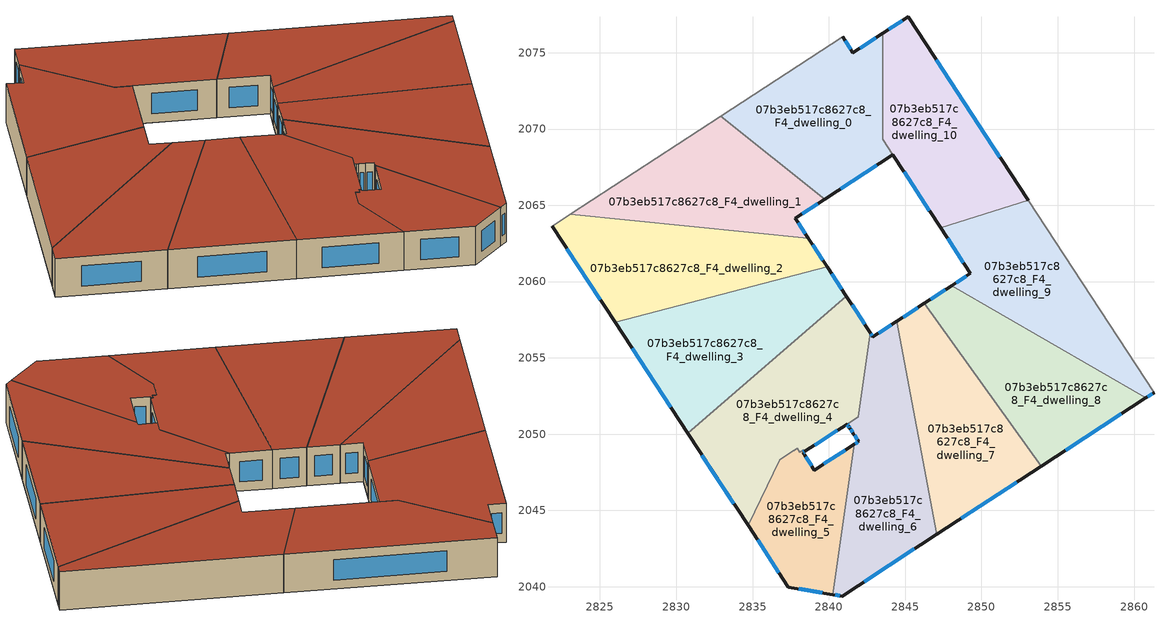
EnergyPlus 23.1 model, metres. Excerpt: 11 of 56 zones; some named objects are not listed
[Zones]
07b3eb517c8627c8_F4_dwelling_0
 floor to 07b3eb517c8627c8_F3_dwelling_0 (EU_floor_Construction): 2843.54,2076.27 2843.54,2069.32 2844.2,2068.31 2839.72,2065.4 2832.92,2070.84 2840.91,2076.03 2841.58,2074.99 z12
 wall outside (EU_wall_Construction): 2843.54,2076.27 2841.58,2074.99 2840.91,2076.03 / 2839.72,2065.4 2844.2,2068.31 z12:15
 wall to 07b3eb517c8627c8_F4_dwelling_1 (EU_wall_Construction): 2832.92,2070.84 2839.72,2065.4 z12:15
 wall adiabatic (EU_wall_Construction): 2840.91,2076.03 2832.92,2070.84 z12:15
 wall to 07b3eb517c8627c8_F4_dwelling_10 (EU_wall_Construction): 2844.2,2068.31 2843.54,2069.32 2843.54,2076.27 z12:15
 window (EU_Window_Construction): 2841.42,2075.24 2841.07,2075.79 / 2843.08,2075.97 2842.04,2075.29 / 2840.77,2066.09 2843.15,2067.63 z12.7:14.3
 roof outside (EU_roof_Construction): 2844.2,2068.31 2843.54,2069.32 2843.54,2076.27 2841.58,2074.99 2840.91,2076.03 2832.92,2070.84 2839.72,2065.4 z15
07b3eb517c8627c8_F4_dwelling_1
 floor to 07b3eb517c8627c8_F3_dwelling_1 (EU_floor_Construction): 2839.72,2065.4 2837.8,2064.16 2838.66,2062.84 2823.04,2064.41 2832.92,2070.84 z12
 wall outside (EU_wall_Construction): 2838.66,2062.84 2837.8,2064.16 2839.72,2065.4 z12:15
 wall to 07b3eb517c8627c8_F4_dwelling_2 (EU_wall_Construction): 2823.04,2064.41 2838.66,2062.84 z12:15
 wall adiabatic (EU_wall_Construction): 2832.92,2070.84 2823.04,2064.41 z12:15
 window (EU_Window_Construction): 2838.25,2064.45 2839.27,2065.11 / 2838.46,2063.15 2838,2063.85 z12.7:14.3
 roof outside (EU_roof_Construction): 2838.66,2062.84 2837.8,2064.16 2839.72,2065.4 2832.92,2070.84 2823.04,2064.41 z15
07b3eb517c8627c8_F4_dwelling_10
 floor to 07b3eb517c8627c8_F3_dwelling_10 (EU_floor_Construction): 2845.2,2077.35 2853.06,2065.33 2847.32,2063.53 2843.54,2069.32 2843.54,2076.27 z12
 wall outside (EU_wall_Construction): 2853.06,2065.33 2845.2,2077.35 2843.54,2076.27 / 2844.2,2068.31 2847.32,2063.53 z12:15
 wall to 07b3eb517c8627c8_F4_dwelling_9 (EU_wall_Construction): 2847.32,2063.53 2853.06,2065.33 z12:15
 window (EU_Window_Construction): 2844.81,2077.1 2843.93,2076.52 / 2851.21,2068.15 2847.04,2074.53 / 2844.93,2067.19 2846.59,2064.66 z12.7:14.3
 roof outside (EU_roof_Construction): 2853.06,2065.33 2845.2,2077.35 2843.54,2076.27 2843.54,2069.32 2847.32,2063.53 z15
07b3eb517c8627c8_F4_dwelling_2
 floor to 07b3eb517c8627c8_F3_dwelling_2 (EU_floor_Construction): 2838.66,2062.84 2839.88,2060.97 2825.99,2057.33 2821.85,2063.64 2823.04,2064.41 z12
 wall outside (EU_wall_Construction): 2839.88,2060.97 2838.66,2062.84 / 2821.85,2063.64 2825.99,2057.33 z12:15
 wall adiabatic (EU_wall_Construction): 2823.04,2064.41 2821.85,2063.64 z12:15
 wall to 07b3eb517c8627c8_F4_dwelling_3 (EU_wall_Construction): 2825.99,2057.33 2839.88,2060.97 z12:15
 window (EU_Window_Construction): 2839.59,2061.41 2838.95,2062.4 / 2822.83,2062.16 2825.02,2058.81 z12.7:14.3
 roof outside (EU_roof_Construction): 2839.88,2060.97 2838.66,2062.84 2823.04,2064.41 2821.85,2063.64 2825.99,2057.33 z15
07b3eb517c8627c8_F4_dwelling_3
 floor to 07b3eb517c8627c8_F3_dwelling_3 (EU_floor_Construction): 2839.88,2060.97 2841.15,2059.03 2830.75,2050.05 2825.99,2057.33 z12
 wall outside (EU_wall_Construction): 2841.15,2059.03 2839.88,2060.97 / 2825.99,2057.33 2830.75,2050.05 z12:15
 wall to 07b3eb517c8627c8_F4_dwelling_4 (EU_wall_Construction): 2830.75,2050.05 2841.15,2059.03 z12:15
 window (EU_Window_Construction): 2840.85,2059.49 2840.18,2060.52 / 2827.11,2055.62 2829.63,2051.76 z12.7:14.3
 roof outside (EU_roof_Construction): 2841.15,2059.03 2839.88,2060.97 2825.99,2057.33 2830.75,2050.05 z15
07b3eb517c8627c8_F4_dwelling_4
 floor to 07b3eb517c8627c8_F3_dwelling_4 (EU_floor_Construction): 2841.15,2059.03 2842.72,2056.63 2841.94,2051.14 2838.43,2048.87 2838.35,2049 2838.1,2048.83 2837.93,2049.08 2837.68,2048.92 2836.78,2048.33 2834.7,2044.02 2830.75,2050.05 z12
 wall outside (EU_wall_Construction): 2830.75,2050.05 2834.7,2044.02 / 2842.72,2056.63 2841.15,2059.03 / 2838.43,2048.87 2841.19,2050.66 z12:15
 wall to 07b3eb517c8627c8_F4_dwelling_5 (EU_wall_Construction): 2837.69,2048.92 2837.93,2049.08 2838.1,2048.83 2838.35,2049 2838.43,2048.87 / 2834.7,2044.02 2836.78,2048.33 2837.68,2048.92 z12:15
 wall to 07b3eb517c8627c8_F4_dwelling_6 (EU_wall_Construction): 2841.94,2051.15 2842.72,2056.63 / 2841.19,2050.66 2841.94,2051.14 z12:15
 window (EU_Window_Construction): 2831.68,2048.63 2833.77,2045.43 / 2842.35,2057.2 2841.52,2058.47 / 2839.08,2049.29 2840.55,2050.24 z12.7:14.3
 roof outside (EU_roof_Construction): 2838.43,2048.87 2841.94,2051.14 2842.72,2056.63 2841.15,2059.03 2830.75,2050.05 2834.7,2044.02 2836.78,2048.33 2837.68,2048.92 2837.93,2049.08 2838.1,2048.83 2838.35,2049 z15
07b3eb517c8627c8_F4_dwelling_5
 floor to 07b3eb517c8627c8_F3_dwelling_5 (EU_floor_Construction): 2841.68,2049.35 2840.27,2039.48 2837.35,2039.97 2834.7,2044.02 2836.78,2048.33 2837.69,2048.92 2837.93,2049.08 2838.1,2048.83 2838.35,2049 2838.43,2048.87 2838.31,2048.79 2839.05,2047.65 z12
 wall outside (EU_wall_Construction): 2841.68,2049.35 2839.05,2047.65 2838.31,2048.79 2838.43,2048.87 / 2834.7,2044.02 2837.35,2039.97 2840.27,2039.48 z12:15
 wall to 07b3eb517c8627c8_F4_dwelling_6 (EU_wall_Construction): 2840.27,2039.48 2841.68,2049.35 z12:15
 window (EU_Window_Construction): 2838.88,2047.91 2838.48,2048.52 / 2841.06,2048.95 2839.67,2048.05 / 2838.04,2039.86 2839.58,2039.6 / 2835.32,2043.07 2836.73,2040.92 / 2838.34,2048.81 2838.4,2048.85 z12.7:14.3
 roof outside (EU_roof_Construction): 2840.27,2039.48 2841.68,2049.35 2839.05,2047.65 2838.31,2048.79 2838.43,2048.87 2838.35,2049 2838.1,2048.83 2837.93,2049.08 2837.69,2048.92 2836.78,2048.33 2834.7,2044.02 2837.35,2039.97 z15
07b3eb517c8627c8_F4_dwelling_6
 floor to 07b3eb517c8627c8_F3_dwelling_6 (EU_floor_Construction): 2844.46,2057.4 2847.06,2043.43 2840.87,2039.38 2840.27,2039.48 2841.68,2049.35 2841.95,2049.52 2841.61,2050.04 2841.37,2050.4 2841.28,2050.54 2841.19,2050.66 2841.94,2051.14 2842.72,2056.63 2842.89,2056.38 z12
 wall outside (EU_wall_Construction): 2841.19,2050.66 2841.28,2050.54 2841.37,2050.4 2841.61,2050.04 2841.95,2049.52 2841.68,2049.35 / 2844.46,2057.4 2842.89,2056.38 2842.72,2056.63 / 2840.27,2039.48 2840.87,2039.38 2847.06,2043.43 z12:15
 wall to 07b3eb517c8627c8_F4_dwelling_7 (EU_wall_Construction): 2847.06,2043.43 2844.46,2057.4 z12:15
 window (EU_Window_Construction): 2841.89,2049.48 2841.74,2049.39 / 2841.69,2049.92 2841.87,2049.64 / 2841.43,2050.31 2841.55,2050.12 / 2841.3,2050.5 2841.35,2050.43 / 2841.21,2050.63 2841.26,2050.57 / 2842.85,2056.44 2842.76,2056.57 / 2844.09,2057.16 2843.26,2056.62 / 2842.32,2040.33 2845.61,2042.48 / 2840.41,2039.46 2840.73,2039.41 z12.7:14.3
 roof outside (EU_roof_Construction): 2847.06,2043.43 2844.46,2057.4 2842.89,2056.38 2842.72,2056.63 2841.94,2051.14 2841.19,2050.66 2841.28,2050.54 2841.37,2050.4 2841.61,2050.04 2841.95,2049.52 2841.68,2049.35 2840.27,2039.48 2840.87,2039.38 z15
07b3eb517c8627c8_F4_dwelling_7
 floor to 07b3eb517c8627c8_F3_dwelling_7 (EU_floor_Construction): 2846.25,2058.57 2853.92,2047.9 2847.06,2043.43 2844.46,2057.4 z12
 wall outside (EU_wall_Construction): 2846.25,2058.57 2844.46,2057.4 / 2847.06,2043.43 2853.92,2047.9 z12:15
 wall to 07b3eb517c8627c8_F4_dwelling_8 (EU_wall_Construction): 2853.92,2047.9 2846.25,2058.57 z12:15
 window (EU_Window_Construction): 2845.83,2058.3 2844.88,2057.68 / 2848.67,2044.48 2852.31,2046.85 z12.7:14.3
 roof outside (EU_roof_Construction): 2853.92,2047.9 2846.25,2058.57 2844.46,2057.4 2847.06,2043.43 z15
07b3eb517c8627c8_F4_dwelling_8
 floor to 07b3eb517c8627c8_F3_dwelling_8 (EU_floor_Construction): 2860.78,2052.38 2853.92,2047.9 2846.25,2058.57 2848.05,2059.74 z12
 wall outside (EU_wall_Construction): 2848.05,2059.74 2846.25,2058.57 / 2853.92,2047.9 2860.78,2052.38 z12:15
 wall to 07b3eb517c8627c8_F4_dwelling_9 (EU_wall_Construction): 2860.78,2052.38 2848.05,2059.74 z12:15
 window (EU_Window_Construction): 2847.63,2059.46 2846.68,2058.84 / 2855.53,2048.95 2859.16,2051.32 z12.7:14.3
 roof outside (EU_roof_Construction): 2860.78,2052.38 2848.05,2059.74 2846.25,2058.57 2853.92,2047.9 z15
07b3eb517c8627c8_F4_dwelling_9
 floor to 07b3eb517c8627c8_F3_dwelling_9 (EU_floor_Construction): 2853.06,2065.33 2861.31,2052.72 2860.78,2052.38 2848.05,2059.74 2849.28,2060.54 2847.32,2063.53 z12
 wall outside (EU_wall_Construction): 2847.32,2063.53 2849.28,2060.54 2848.05,2059.74 / 2860.78,2052.38 2861.31,2052.72 z12:15
 wall adiabatic (EU_wall_Construction): 2861.31,2052.72 2853.06,2065.33 z12:15
 window (EU_Window_Construction): 2848.99,2060.35 2848.34,2059.93 / 2847.78,2062.83 2848.82,2061.24 / 2860.9,2052.46 2861.18,2052.64 z12.7:14.3
 roof outside (EU_roof_Construction): 2861.31,2052.72 2853.06,2065.33 2847.32,2063.53 2849.28,2060.54 2848.05,2059.74 2860.78,2052.38 z15
[Building]
EU S2 Campaign: North Axis=0; Terrain=City; Solar Distribution=FullExterior
[Site:Location]
Budapest.Ferenc.Liszt.Intl.AP: Latitude=47.437; Longitude=19.256; Time Zone=1; Elevation=185
[SizingPeriod:WeatherFileDays]
AnnualSizingPeriod: Begin Month=1; Begin Day of Month=1; End Month=12; End Day of Month=31; Day of Week for Start Day=Monday; Use Weather File Daylight Saving Period=No; Use Weather File Rain and Snow Indicators=No
[MATERIAL]
EU_InternalMass_Material: Roughness=MediumRough; Thickness=0.1; Conductivity=1; Density=1800; Specific Heat=900; Thermal Absorptance=0.9; Solar Absorptance=0.7; Visible Absorptance=0.7
[MATERIAL:NOMASS] Roughness=MediumRough; Thermal Absorptance=0.9; Solar Absorptance=0.7; Visible Absorptance=0.7
Name | Thermal Resistance
EU_wall_NoMass | 0.832559
EU_roof_NoMass | 1.39638
EU_floor_NoMass | 0.872794
[WINDOWMATERIAL:SIMPLEGLAZINGSYSTEM]
EU_Window_SimpleGlazing: UFactor=2.79869; Solar Heat Gain Coefficient=0.75; Visible Transmittance=0.75
[CONSTRUCTION]
EU_wall_Construction: EU_wall_NoMass
EU_roof_Construction: EU_roof_NoMass
EU_floor_Construction: EU_floor_NoMass
EU_Window_Construction: EU_Window_SimpleGlazing
EU_InternalMass_Construction: EU_InternalMass_Material
[ZONE] Type=1; Multiplier=1; Ceiling Height=autocalculate; Floor Area=autocalculate; Part of Total Floor Area=Yes
Name | Volume
07b3eb517c8627c8_F4_dwelling_0 | 204.742
07b3eb517c8627c8_F4_dwelling_1 | 203.305
07b3eb517c8627c8_F4_dwelling_10 | 201.887
07b3eb517c8627c8_F4_dwelling_2 | 220.497
07b3eb517c8627c8_F4_dwelling_3 | 225.249
07b3eb517c8627c8_F4_dwelling_4 | 234.304
07b3eb517c8627c8_F4_dwelling_5 | 131.821
07b3eb517c8627c8_F4_dwelling_6 | 204.621
07b3eb517c8627c8_F4_dwelling_7 | 203.314
07b3eb517c8627c8_F4_dwelling_8 | 203.321
07b3eb517c8627c8_F4_dwelling_9 | 203.306
[INTERNALMASS] Construction=EU_InternalMass_Construction
Name | Zone or ZoneList | Surface Area
07b3eb517c8627c8_F4_dwelling_0_EU_InternalMass | 07b3eb517c8627c8_F4_dwelling_0 | 68.2464
07b3eb517c8627c8_F4_dwelling_1_EU_InternalMass | 07b3eb517c8627c8_F4_dwelling_1 | 67.7684
07b3eb517c8627c8_F4_dwelling_2_EU_InternalMass | 07b3eb517c8627c8_F4_dwelling_2 | 73.5129
07b3eb517c8627c8_F4_dwelling_3_EU_InternalMass | 07b3eb517c8627c8_F4_dwelling_3 | 75.0767
07b3eb517c8627c8_F4_dwelling_4_EU_InternalMass | 07b3eb517c8627c8_F4_dwelling_4 | 78.0994
07b3eb517c8627c8_F4_dwelling_5_EU_InternalMass | 07b3eb517c8627c8_F4_dwelling_5 | 43.9406
07b3eb517c8627c8_F4_dwelling_6_EU_InternalMass | 07b3eb517c8627c8_F4_dwelling_6 | 68.207
07b3eb517c8627c8_F4_dwelling_7_EU_InternalMass | 07b3eb517c8627c8_F4_dwelling_7 | 67.7716
07b3eb517c8627c8_F4_dwelling_8_EU_InternalMass | 07b3eb517c8627c8_F4_dwelling_8 | 67.7737
07b3eb517c8627c8_F4_dwelling_9_EU_InternalMass | 07b3eb517c8627c8_F4_dwelling_9 | 67.769
07b3eb517c8627c8_F4_dwelling_10_EU_InternalMass | 07b3eb517c8627c8_F4_dwelling_10 | 67.2957
[OTHEREQUIPMENT] Fuel Type=Electricity; Design Level Calculation Method=Watts/Area; Power per Zone Floor Area=1; Fraction Latent=0; Fraction Radiant=0; Fraction Lost=0; Carbon Dioxide Generation Rate=0; EndUse Subcategory=EU_Step8_InternalGains
Name | Zone or ZoneList or Space or SpaceList | Schedule
EU_Step8_InternalGain_07b3eb517c8627c8_F4_dwelling_0_f000 | 07b3eb517c8627c8_F4_dwelling_0 | EU_Step8_GainSchedule_07b3eb517c8627c8_F4_dwelling_0_f000
EU_Step8_InternalGain_07b3eb517c8627c8_F4_dwelling_1_f000 | 07b3eb517c8627c8_F4_dwelling_1 | EU_Step8_GainSchedule_07b3eb517c8627c8_F4_dwelling_1_f000
EU_Step8_InternalGain_07b3eb517c8627c8_F4_dwelling_2_f000 | 07b3eb517c8627c8_F4_dwelling_2 | EU_Step8_GainSchedule_07b3eb517c8627c8_F4_dwelling_2_f000
EU_Step8_InternalGain_07b3eb517c8627c8_F4_dwelling_3_f000 | 07b3eb517c8627c8_F4_dwelling_3 | EU_Step8_GainSchedule_07b3eb517c8627c8_F4_dwelling_3_f000
EU_Step8_InternalGain_07b3eb517c8627c8_F4_dwelling_4_f000 | 07b3eb517c8627c8_F4_dwelling_4 | EU_Step8_GainSchedule_07b3eb517c8627c8_F4_dwelling_4_f000
EU_Step8_InternalGain_07b3eb517c8627c8_F4_dwelling_5_f000 | 07b3eb517c8627c8_F4_dwelling_5 | EU_Step8_GainSchedule_07b3eb517c8627c8_F4_dwelling_5_f000
EU_Step8_InternalGain_07b3eb517c8627c8_F4_dwelling_6_f000 | 07b3eb517c8627c8_F4_dwelling_6 | EU_Step8_GainSchedule_07b3eb517c8627c8_F4_dwelling_6_f000
EU_Step8_InternalGain_07b3eb517c8627c8_F4_dwelling_7_f000 | 07b3eb517c8627c8_F4_dwelling_7 | EU_Step8_GainSchedule_07b3eb517c8627c8_F4_dwelling_7_f000
EU_Step8_InternalGain_07b3eb517c8627c8_F4_dwelling_8_f000 | 07b3eb517c8627c8_F4_dwelling_8 | EU_Step8_GainSchedule_07b3eb517c8627c8_F4_dwelling_8_f000
EU_Step8_InternalGain_07b3eb517c8627c8_F4_dwelling_9_f000 | 07b3eb517c8627c8_F4_dwelling_9 | EU_Step8_GainSchedule_07b3eb517c8627c8_F4_dwelling_9_f000
EU_Step8_InternalGain_07b3eb517c8627c8_F4_dwelling_10_f000 | 07b3eb517c8627c8_F4_dwelling_10 | EU_Step8_GainSchedule_07b3eb517c8627c8_F4_dwelling_10_f000
[ZONEVENTILATION:DESIGNFLOWRATE] Schedule=EU_AlwaysOn; Design Flow Rate Calculation Method=AirChanges/Hour; Air Changes per Hour=0.475469; Ventilation Type=Natural; Fan Pressure Rise=0; Fan Total Efficiency=1; Constant Term Coefficient=1; Temperature Term Coefficient=0; Velocity Term Coefficient=0; Velocity Squared Term Coefficient=0; Minimum Indoor Temperature=-100; Maximum Indoor Temperature=100; Delta Temperature=-100; Minimum Outdoor Temperature=-100; Maximum Outdoor Temperature=100; Maximum Wind Speed=40
Name | Zone or ZoneList or Space or SpaceList
EU_ConstantAir_07b3eb517c8627c8_F4_dwelling_0 | 07b3eb517c8627c8_F4_dwelling_0
EU_ConstantAir_07b3eb517c8627c8_F4_dwelling_1 | 07b3eb517c8627c8_F4_dwelling_1
EU_ConstantAir_07b3eb517c8627c8_F4_dwelling_2 | 07b3eb517c8627c8_F4_dwelling_2
EU_ConstantAir_07b3eb517c8627c8_F4_dwelling_3 | 07b3eb517c8627c8_F4_dwelling_3
EU_ConstantAir_07b3eb517c8627c8_F4_dwelling_4 | 07b3eb517c8627c8_F4_dwelling_4
EU_ConstantAir_07b3eb517c8627c8_F4_dwelling_5 | 07b3eb517c8627c8_F4_dwelling_5
EU_ConstantAir_07b3eb517c8627c8_F4_dwelling_6 | 07b3eb517c8627c8_F4_dwelling_6
EU_ConstantAir_07b3eb517c8627c8_F4_dwelling_7 | 07b3eb517c8627c8_F4_dwelling_7
EU_ConstantAir_07b3eb517c8627c8_F4_dwelling_8 | 07b3eb517c8627c8_F4_dwelling_8
EU_ConstantAir_07b3eb517c8627c8_F4_dwelling_9 | 07b3eb517c8627c8_F4_dwelling_9
EU_ConstantAir_07b3eb517c8627c8_F4_dwelling_10 | 07b3eb517c8627c8_F4_dwelling_10
[HVACTEMPLATE:ZONE:IDEALLOADSAIRSYSTEM] System Availability Schedule=EU_AlwaysOn; Maximum Heating Supply Air Temperature=50; Minimum Cooling Supply Air Temperature=13; Maximum Heating Supply Air Humidity Ratio=0.0156; Minimum Cooling Supply Air Humidity Ratio=0.0077; Heating Limit=NoLimit; Cooling Limit=NoLimit; Heating Availability Schedule=EU_AlwaysOn; Cooling Availability Schedule=EU_CoolingOff; Dehumidification Control Type=ConstantSensibleHeatRatio; Cooling Sensible Heat Ratio=0.7; Dehumidification Setpoint=60; Humidification Control Type=None; Humidification Setpoint=30; Outdoor Air Method=None; Outdoor Air Flow Rate per Person=0.00944; Outdoor Air Flow Rate per Zone Floor Area=0; Outdoor Air Flow Rate per Zone=0; Demand Controlled Ventilation Type=None; Outdoor Air Economizer Type=NoEconomizer; Heat Recovery Type=None; Sensible Heat Recovery Effectiveness=0.7; Latent Heat Recovery Effectiveness=0.65
Name | Template Thermostat
07b3eb517c8627c8_F4_dwelling_0 | EU_HeatOnly_07b3eb517c8627c8_F4_dwelling_0
07b3eb517c8627c8_F4_dwelling_1 | EU_HeatOnly_07b3eb517c8627c8_F4_dwelling_1
07b3eb517c8627c8_F4_dwelling_2 | EU_HeatOnly_07b3eb517c8627c8_F4_dwelling_2
07b3eb517c8627c8_F4_dwelling_3 | EU_HeatOnly_07b3eb517c8627c8_F4_dwelling_3
07b3eb517c8627c8_F4_dwelling_4 | EU_HeatOnly_07b3eb517c8627c8_F4_dwelling_4
07b3eb517c8627c8_F4_dwelling_5 | EU_HeatOnly_07b3eb517c8627c8_F4_dwelling_5
07b3eb517c8627c8_F4_dwelling_6 | EU_HeatOnly_07b3eb517c8627c8_F4_dwelling_6
07b3eb517c8627c8_F4_dwelling_7 | EU_HeatOnly_07b3eb517c8627c8_F4_dwelling_7
07b3eb517c8627c8_F4_dwelling_8 | EU_HeatOnly_07b3eb517c8627c8_F4_dwelling_8
07b3eb517c8627c8_F4_dwelling_9 | EU_HeatOnly_07b3eb517c8627c8_F4_dwelling_9
07b3eb517c8627c8_F4_dwelling_10 | EU_HeatOnly_07b3eb517c8627c8_F4_dwelling_10
[SIZING:ZONE] Zone Cooling Design Supply Air Temperature Input Method=SupplyAirTemperature; Zone Cooling Design Supply Air Temperature=13; Zone Heating Design Supply Air Temperature Input Method=SupplyAirTemperature; Zone Heating Design Supply Air Temperature=50; Zone Cooling Design Supply Air Humidity Ratio=0.008; Zone Heating Design Supply Air Humidity Ratio=0.008; Cooling Design Air Flow Method=DesignDay; Cooling Design Air Flow Rate=0; Cooling Minimum Air Flow per Zone Floor Area=0.000762; Cooling Minimum Air Flow=0; Cooling Minimum Air Flow Fraction=0.2; Heating Design Air Flow Method=DesignDay; Heating Design Air Flow Rate=0; Heating Maximum Air Flow per Zone Floor Area=0.002032; Heating Maximum Air Flow=0.141576; Heating Maximum Air Flow Fraction=0.3; Account for Dedicated Outdoor Air System=No; Dedicated Outdoor Air System Control Strategy=NeutralSupplyAir; Dedicated Outdoor Air Low Setpoint Temperature for Design=autosize; Dedicated Outdoor Air High Setpoint Temperature for Design=autosize; Zone Load Sizing Method=Sensible Load Only No Latent Load; Zone Latent Cooling Design Supply Air Humidity Ratio Input Method=HumidityRatioDifference; Zone Cooling Design Supply Air Humidity Ratio Difference=0.005; Zone Latent Heating Design Supply Air Humidity Ratio Input Method=HumidityRatioDifference; Zone Humidification Design Supply Air Humidity Ratio Difference=0.005
07b3eb517c8627c8_F4_dwelling_0; 07b3eb517c8627c8_F4_dwelling_1; 07b3eb517c8627c8_F4_dwelling_2; 07b3eb517c8627c8_F4_dwelling_3; 07b3eb517c8627c8_F4_dwelling_4; 07b3eb517c8627c8_F4_dwelling_5; 07b3eb517c8627c8_F4_dwelling_6; 07b3eb517c8627c8_F4_dwelling_7; 07b3eb517c8627c8_F4_dwelling_8; 07b3eb517c8627c8_F4_dwelling_9; 07b3eb517c8627c8_F4_dwelling_10
[SCHEDULE:CONSTANT]
Name | Hourly Value
EU_AlwaysOn | 1
EU_CoolingOff | 0
[SCHEDULE:FILE] Column Number=1; Rows to Skip at Top=0; Number of Hours of Data=8760; Column Separator=Comma; Interpolate to Timestep=No; Minutes per Item=60; Adjust Schedule for Daylight Savings=Yes
Name | File
EU_Step8_GainSchedule_07b3eb517c8627c8_F4_dwelling_0_f000 | ../../schedules/07b3eb517c8627c8/07b3eb517c8627c8_F4_dwelling_0_f000_gain.csv
EU_Step8_GainSchedule_07b3eb517c8627c8_F4_dwelling_1_f000 | ../../schedules/07b3eb517c8627c8/07b3eb517c8627c8_F4_dwelling_1_f000_gain.csv
EU_Step8_GainSchedule_07b3eb517c8627c8_F4_dwelling_2_f000 | ../../schedules/07b3eb517c8627c8/07b3eb517c8627c8_F4_dwelling_2_f000_gain.csv
EU_Step8_GainSchedule_07b3eb517c8627c8_F4_dwelling_3_f000 | ../../schedules/07b3eb517c8627c8/07b3eb517c8627c8_F4_dwelling_3_f000_gain.csv
EU_Step8_GainSchedule_07b3eb517c8627c8_F4_dwelling_4_f000 | ../../schedules/07b3eb517c8627c8/07b3eb517c8627c8_F4_dwelling_4_f000_gain.csv
EU_Step8_GainSchedule_07b3eb517c8627c8_F4_dwelling_5_f000 | ../../schedules/07b3eb517c8627c8/07b3eb517c8627c8_F4_dwelling_5_f000_gain.csv
EU_Step8_GainSchedule_07b3eb517c8627c8_F4_dwelling_6_f000 | ../../schedules/07b3eb517c8627c8/07b3eb517c8627c8_F4_dwelling_6_f000_gain.csv
EU_Step8_GainSchedule_07b3eb517c8627c8_F4_dwelling_7_f000 | ../../schedules/07b3eb517c8627c8/07b3eb517c8627c8_F4_dwelling_7_f000_gain.csv
EU_Step8_GainSchedule_07b3eb517c8627c8_F4_dwelling_8_f000 | ../../schedules/07b3eb517c8627c8/07b3eb517c8627c8_F4_dwelling_8_f000_gain.csv
EU_Step8_GainSchedule_07b3eb517c8627c8_F4_dwelling_9_f000 | ../../schedules/07b3eb517c8627c8/07b3eb517c8627c8_F4_dwelling_9_f000_gain.csv
EU_Step8_GainSchedule_07b3eb517c8627c8_F4_dwelling_10_f000 | ../../schedules/07b3eb517c8627c8/07b3eb517c8627c8_F4_dwelling_10_f000_gain.csv
